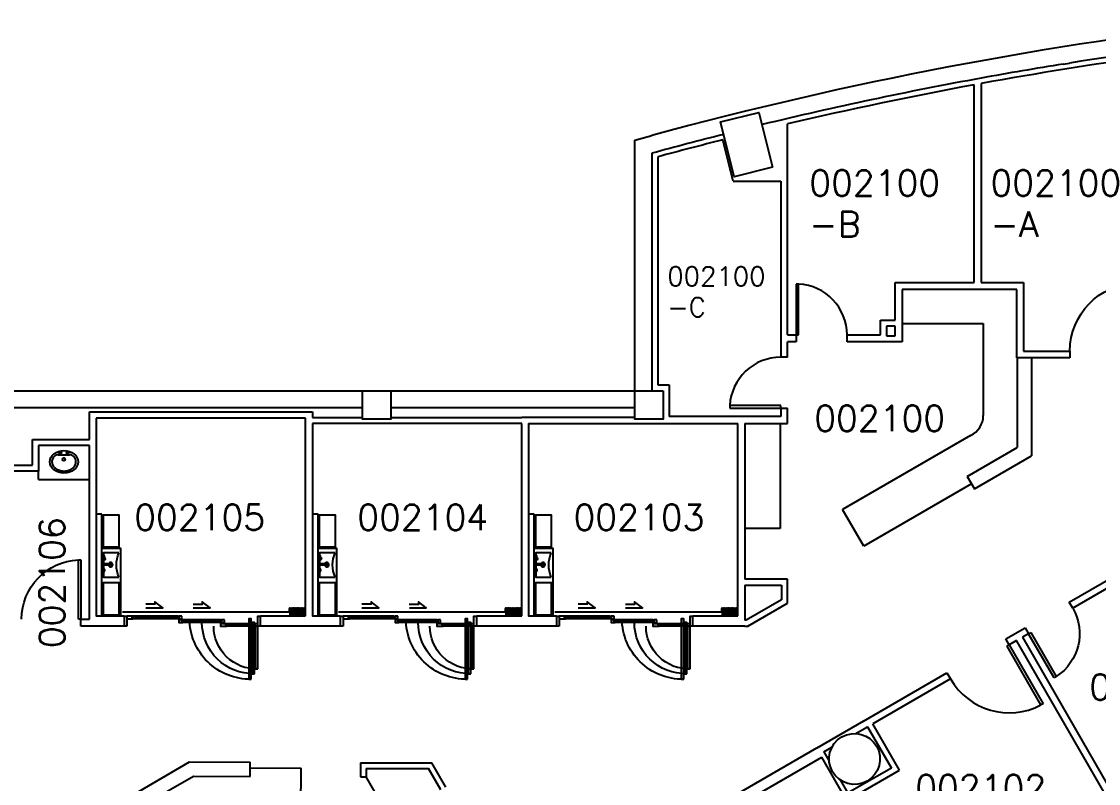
# Model space of a CAD drawing. Extents: x -1957 to 1822, y 4767 to 7331.
# Drawn here: x -442 to 319, y 6773 to 7312 of the extents above; entities that cross this region are included whole.
import ezdxf

# ---------------------------------------------------------------- set-up
doc = ezdxf.new("R2010")
doc.units = 0
doc.header["$LTSCALE"] = 48
doc.header["$MEASUREMENT"] = 0
doc.layers.get('0').update_dxf_attribs({"linetype": 'CONTINUOUS'})
for name, color, linetype in [('ARDOOR', 7, 'CONTINUOUS'), ('ARROOMNO', 4, 'CONTINUOUS'), ('ARWALL', 7, 'CONTINUOUS'), ('COL', 14, 'CONTINUOUS'), ('EXWALL', 8, 'CONTINUOUS'), ('MILL', 1, 'CONTINUOUS'), ('MILL-NRST', 1, 'CONTINUOUS'), ('MPFIXTURE', 3, 'CONTINUOUS')]:
    doc.layers.add(name, color=color, linetype=linetype)
doc.styles.add('ROMANS', font='romans.shx', dxfattribs={"height": 18})

# ---------------------------------------------------------------- blocks, each defined once
blk = doc.blocks.new('SNK-OVL')
blk.add_line((-4.02, 3.25), (4.02, 3.25))
for centre, radius in [((-2.5, 4.5), 0.75), ((0, 0), 1), ((2.5, 4.5), 0.75)]:
    blk.add_circle(centre, radius)
for centre, start, end in [((-4.02, -0.75), 90, 137.92062), ((4.02, -0.75), 42.10121, 90)]:
    blk.add_arc(centre, 4, start, end)
blk.add_ellipse((0, -1.75), major_axis=(10, 0), ratio=0.8)
blk.add_open_spline([(-6.99, 1.93), (-7.38, 1.5), (-7.69, 1.05), (-8.28, -0.11), (-8.47, -0.82), (-8.53, -2.26), (-8.4, -2.98), (-7.83, -4.37), (-7.38, -5.05), (-6.18, -6.26), (-5.43, -6.8), (-3.72, -7.64), (-2.75, -7.95), (-0.74, -8.27), (0.31, -8.29), (2.35, -8.04), (3.33, -7.78), (5.1, -7), (5.89, -6.49), (7.17, -5.31), (7.66, -4.65), (8.32, -3.27), (8.49, -2.55), (8.5, -1.81), (8.5, -1.78), (8.5, -1.75), (8.5, -1.14), (8.39, -0.54), (7.91, 0.71), (7.52, 1.35), (6.99, 1.93)], degree=3, knots=[2.515773, 2.515773, 2.515773, 2.515773, 2.756182, 2.756182, 3.107509, 3.107509, 3.458835, 3.458835, 3.810162, 3.810162, 4.161488, 4.161488, 4.512815, 4.512815, 4.864141, 4.864141, 5.215468, 5.215468, 5.566794, 5.566794, 5.918121, 5.918121, 6.269447, 6.269447, 6.283185, 6.283185, 6.283185, 6.580082, 6.580082, 6.909232, 6.909232, 6.909232, 6.909232])
blk = doc.blocks.new('3-06-DR')
at = {"color": 0}
for p, q in [((0, 42), (0, 0)), ((1.75, 42), (0, 42)), ((1.75, 0), (1.75, 42)), ((0, 0), (1.75, 0))]:
    blk.add_line(p, q, dxfattribs=at)
blk.add_arc((-0.07, -0.03), 42.07, 0.03589, 87.52636, dxfattribs=at)
blk = doc.blocks.new('3-00-DR')
at = {"color": 0}
for p, q in [((0, 36), (0, 0)), ((1.75, 36), (0, 36)), ((1.75, 0), (1.75, 36)), ((0, 0), (1.75, 0))]:
    blk.add_line(p, q, dxfattribs=at)
blk.add_arc((-0.08, -0.03), 36.08, 0.04901, 87.09698, dxfattribs=at)
blk = doc.blocks.new('4-00-DR')
at = {"color": 0}
blk.add_lwpolyline([(0, 48), (1.75, 48), (1.75, 0), (0, 0)], close=True, dxfattribs=at)
blk.add_arc((-0.06, -0.02), 48.06, 0.02741, 87.84514, dxfattribs=at)

msp = doc.modelspace()

# ---------------------------------------------------------------- linework, layer by layer
at = {"layer": 'ARDOOR'}
for p, q in [((-370.83, 6894.35), (-241.33, 6894.35)), ((-252.8, 6894.38), (-252.8, 6896.68)), ((-252.8, 6893.99), (-252.8, 6894.38)), ((-252.34, 6892.09), (-252.34, 6896.68)), ((-252.34, 6892.08), (-252.34, 6892.09)), ((-251.88, 6892.09), (-251.88, 6896.68)), ((-251.88, 6892.08), (-251.88, 6892.09)), ((-251.43, 6892.09), (-251.43, 6896.68)), ((-251.43, 6892.08), (-251.43, 6892.09)), ((-250.97, 6892.09), (-250.97, 6896.68)), ((-250.97, 6892.08), (-250.97, 6892.09)), ((-250.51, 6892.09), (-250.51, 6896.68)), ((-250.51, 6892.08), (-250.51, 6892.09)), ((-250.05, 6892.09), (-250.05, 6896.68)), ((-250.05, 6892.08), (-250.05, 6892.09)), ((-249.59, 6892.09), (-249.59, 6896.68)), ((-249.59, 6892.08), (-249.59, 6892.09)), ((-249.13, 6892.09), (-249.13, 6896.68)), ((-249.13, 6892.08), (-249.13, 6892.09)), ((-248.67, 6892.09), (-248.67, 6896.68)), ((-248.67, 6892.08), (-248.67, 6892.09)), ((-248.22, 6892.09), (-248.22, 6896.68)), ((-248.22, 6892.08), (-248.22, 6892.09)), ((-247.76, 6892.09), (-247.76, 6896.68)), ((-247.76, 6892.08), (-247.76, 6892.09)), ((-247.3, 6892.09), (-247.3, 6896.68)), ((-247.3, 6892.08), (-247.3, 6892.09)), ((-246.84, 6892.09), (-246.84, 6896.68)), ((-246.84, 6892.08), (-246.84, 6892.09)), ((-246.38, 6892.09), (-246.38, 6896.68)), ((-246.38, 6892.08), (-246.38, 6892.09)), ((-245.92, 6892.09), (-245.92, 6896.68)), ((-245.92, 6892.08), (-245.92, 6892.09)), ((-245.46, 6892.09), (-245.46, 6896.68)), ((-245.46, 6892.08), (-245.46, 6892.09)), ((-245.01, 6892.09), (-245.01, 6896.68)), ((-245.01, 6892.08), (-245.01, 6892.09)), ((-244.55, 6892.09), (-244.55, 6896.68)), ((-244.55, 6892.08), (-244.55, 6892.09)), ((-244.09, 6892.09), (-244.09, 6896.68)), ((-244.09, 6892.08), (-244.09, 6892.09)), ((-243.63, 6892.09), (-243.63, 6896.68)), ((-243.63, 6892.08), (-243.63, 6892.09)), ((-243.17, 6892.09), (-243.17, 6896.68)), ((-243.17, 6892.08), (-243.17, 6892.09)), ((-242.71, 6892.09), (-242.71, 6896.68)), ((-242.71, 6892.08), (-242.71, 6892.09)), ((-242.25, 6892.09), (-242.25, 6896.68)), ((-242.25, 6892.08), (-242.25, 6892.09)), ((-241.8, 6892.09), (-241.8, 6894.38)), ((-241.8, 6892.08), (-241.8, 6892.09)), ((-217.96, 6894.35), (-88.46, 6894.35)), ((-99.93, 6894.38), (-99.93, 6896.68)), ((-99.93, 6893.99), (-99.93, 6894.38)), ((-99.47, 6892.09), (-99.47, 6896.68)), ((-99.47, 6892.08), (-99.47, 6892.09)), ((-99.01, 6892.09), (-99.01, 6896.68)), ((-99.01, 6892.08), (-99.01, 6892.09)), ((-98.55, 6892.09), (-98.55, 6896.68)), ((-98.55, 6892.08), (-98.55, 6892.09)), ((-98.09, 6892.09), (-98.09, 6896.68)), ((-98.09, 6892.08), (-98.09, 6892.09)), ((-97.63, 6892.09), (-97.63, 6896.68)), ((-97.63, 6892.08), (-97.63, 6892.09)), ((-97.18, 6892.09), (-97.18, 6896.68)), ((-97.18, 6892.08), (-97.18, 6892.09)), ((-96.72, 6892.09), (-96.72, 6896.68)), ((-96.72, 6892.08), (-96.72, 6892.09)), ((-96.26, 6892.09), (-96.26, 6896.68)), ((-96.26, 6892.08), (-96.26, 6892.09)), ((-95.8, 6892.09), (-95.8, 6896.68)), ((-95.8, 6892.08), (-95.8, 6892.09)), ((-95.34, 6892.09), (-95.34, 6896.68)), ((-95.34, 6892.08), (-95.34, 6892.09)), ((-94.88, 6892.09), (-94.88, 6896.68)), ((-94.88, 6892.08), (-94.88, 6892.09)), ((-94.42, 6892.09), (-94.42, 6896.68)), ((-94.42, 6892.08), (-94.42, 6892.09)), ((-93.97, 6892.09), (-93.97, 6896.68)), ((-93.97, 6892.08), (-93.97, 6892.09)), ((-93.51, 6892.09), (-93.51, 6896.68)), ((-93.51, 6892.08), (-93.51, 6892.09)), ((-93.05, 6892.09), (-93.05, 6896.68)), ((-93.05, 6892.08), (-93.05, 6892.09)), ((-92.59, 6892.09), (-92.59, 6896.68)), ((-92.59, 6892.08), (-92.59, 6892.09)), ((-92.13, 6892.09), (-92.13, 6896.68)), ((-92.13, 6892.08), (-92.13, 6892.09)), ((-91.67, 6892.09), (-91.67, 6896.68)), ((-91.67, 6892.08), (-91.67, 6892.09)), ((-91.21, 6892.09), (-91.21, 6896.68)), ((-91.21, 6892.08), (-91.21, 6892.09)), ((-90.76, 6892.09), (-90.76, 6896.68)), ((-90.76, 6892.08), (-90.76, 6892.09)), ((-90.3, 6892.09), (-90.3, 6896.68)), ((-90.3, 6892.08), (-90.3, 6892.09)), ((-89.84, 6892.09), (-89.84, 6896.68)), ((-89.84, 6892.08), (-89.84, 6892.09)), ((-89.38, 6892.09), (-89.38, 6896.68)), ((-89.38, 6892.08), (-89.38, 6892.09)), ((-88.92, 6892.09), (-88.92, 6894.38)), ((-88.92, 6892.08), (-88.92, 6892.09)), ((-65.08, 6894.35), (64.42, 6894.35)), ((52.95, 6894.38), (52.95, 6896.67)), ((52.95, 6893.99), (52.95, 6894.38)), ((53.41, 6892.09), (53.41, 6896.67)), ((53.41, 6892.08), (53.41, 6892.09)), ((53.87, 6892.09), (53.87, 6896.67)), ((53.87, 6892.08), (53.87, 6892.09)), ((54.32, 6892.09), (54.32, 6896.67)), ((54.32, 6892.08), (54.32, 6892.09)), ((54.78, 6892.09), (54.78, 6896.67)), ((54.78, 6892.08), (54.78, 6892.09)), ((55.24, 6892.09), (55.24, 6896.67)), ((55.24, 6892.08), (55.24, 6892.09)), ((55.7, 6892.09), (55.7, 6896.67)), ((55.7, 6892.08), (55.7, 6892.09)), ((56.16, 6892.09), (56.16, 6896.67)), ((56.16, 6892.08), (56.16, 6892.09)), ((56.62, 6892.09), (56.62, 6896.67)), ((56.62, 6892.08), (56.62, 6892.09)), ((57.08, 6892.09), (57.08, 6896.67)), ((57.08, 6892.08), (57.08, 6892.09)), ((57.53, 6892.09), (57.53, 6896.67)), ((57.53, 6892.08), (57.53, 6892.09)), ((57.99, 6892.09), (57.99, 6896.67)), ((57.99, 6892.08), (57.99, 6892.09)), ((58.45, 6892.09), (58.45, 6896.67)), ((58.45, 6892.08), (58.45, 6892.09)), ((58.91, 6892.09), (58.91, 6896.67)), ((58.91, 6892.08), (58.91, 6892.09)), ((59.37, 6892.09), (59.37, 6896.67)), ((59.37, 6892.08), (59.37, 6892.09)), ((59.83, 6892.09), (59.83, 6896.67)), ((59.83, 6892.08), (59.83, 6892.09)), ((60.29, 6892.09), (60.29, 6896.67)), ((60.29, 6892.08), (60.29, 6892.09)), ((60.74, 6892.09), (60.74, 6896.67)), ((60.74, 6892.08), (60.74, 6892.09)), ((61.2, 6892.09), (61.2, 6896.67)), ((61.2, 6892.08), (61.2, 6892.09)), ((61.66, 6892.09), (61.66, 6896.67)), ((61.66, 6892.08), (61.66, 6892.09)), ((62.12, 6892.09), (62.12, 6896.67)), ((62.12, 6892.08), (62.12, 6892.09)), ((62.58, 6892.09), (62.58, 6896.67)), ((62.58, 6892.08), (62.58, 6892.09)), ((63.04, 6892.09), (63.04, 6896.67)), ((63.04, 6892.08), (63.04, 6892.09)), ((63.5, 6892.09), (63.5, 6896.67)), ((63.5, 6892.08), (63.5, 6892.09)), ((63.95, 6892.09), (63.95, 6894.38)), ((63.95, 6892.08), (63.95, 6892.09)), ((-331.71, 6891.13), (-363.21, 6891.13)), ((-331.71, 6889.38), (-363.21, 6889.38)), ((-301.46, 6888.5), (-328.21, 6888.5)), ((-301.46, 6886.75), (-328.21, 6886.75)), ((-277.96, 6885.87), (-296.96, 6885.87)), ((-178.83, 6891.12), (-210.33, 6891.12)), ((-178.83, 6889.37), (-210.33, 6889.37)), ((-148.58, 6888.5), (-175.33, 6888.5)), ((-148.58, 6886.75), (-175.33, 6886.75)), ((-125.08, 6885.87), (-144.08, 6885.87)), ((-25.96, 6891.12), (-57.46, 6891.12)), ((-25.96, 6889.37), (-57.46, 6889.37)), ((4.29, 6888.49), (-22.46, 6888.49)), ((4.29, 6886.74), (-22.46, 6886.74)), ((27.79, 6885.87), (8.79, 6885.87)), ((-277.96, 6884.12), (-296.96, 6884.12)), ((-125.08, 6884.12), (-144.08, 6884.12)), ((27.79, 6884.12), (8.79, 6884.12))]:
    msp.add_line(p, q, dxfattribs=at)
at = {"layer": 'ARDOOR', "flags": 128}
for points in [[(-354.33, 6897.13), (-342.33, 6897.13), (-347.88, 6901.39), (-347.88, 6899.63), (-354.38, 6899.63)], [(-320.83, 6897), (-308.83, 6897), (-314.38, 6901.26), (-314.38, 6899.5), (-320.88, 6899.5)], [(-201.46, 6897.12), (-189.46, 6897.12), (-195.01, 6901.38), (-195.01, 6899.62), (-201.51, 6899.62)], [(-167.96, 6897), (-155.96, 6897), (-161.51, 6901.26), (-161.51, 6899.5), (-168.01, 6899.5)], [(-48.58, 6897.12), (-36.58, 6897.12), (-42.13, 6901.38), (-42.13, 6899.62), (-48.63, 6899.62)], [(-15.08, 6896.99), (-3.08, 6896.99), (-8.63, 6901.25), (-8.63, 6899.49), (-15.13, 6899.49)], [(-252.34, 6896.67), (-252.39, 6896.8), (-252.5, 6896.88), (-252.64, 6896.88), (-252.76, 6896.8), (-252.8, 6896.67)], [(-252.34, 6892.08), (-252.3, 6891.95), (-252.18, 6891.86), (-252.04, 6891.86), (-251.93, 6891.95), (-251.88, 6892.08)], [(-251.43, 6896.67), (-251.47, 6896.8), (-251.58, 6896.88), (-251.73, 6896.88), (-251.84, 6896.8), (-251.88, 6896.67)], [(-251.43, 6892.08), (-251.38, 6891.95), (-251.27, 6891.86), (-251.13, 6891.86), (-251.01, 6891.95), (-250.97, 6892.08)], [(-250.51, 6896.67), (-250.55, 6896.8), (-250.67, 6896.88), (-250.81, 6896.88), (-250.92, 6896.8), (-250.97, 6896.67)], [(-250.51, 6892.08), (-250.47, 6891.95), (-250.35, 6891.86), (-250.21, 6891.86), (-250.09, 6891.95), (-250.05, 6892.08)], [(-249.59, 6896.67), (-249.64, 6896.8), (-249.75, 6896.88), (-249.89, 6896.88), (-250.01, 6896.8), (-250.05, 6896.67)], [(-249.59, 6892.08), (-249.55, 6891.95), (-249.43, 6891.86), (-249.29, 6891.86), (-249.18, 6891.95), (-249.13, 6892.08)], [(-248.67, 6896.67), (-248.72, 6896.8), (-248.83, 6896.88), (-248.97, 6896.88), (-249.09, 6896.8), (-249.13, 6896.67)], [(-248.67, 6892.08), (-248.63, 6891.95), (-248.52, 6891.86), (-248.37, 6891.86), (-248.26, 6891.95), (-248.22, 6892.08)], [(-247.76, 6896.67), (-247.8, 6896.8), (-247.92, 6896.88), (-248.06, 6896.88), (-248.17, 6896.8), (-248.22, 6896.67)], [(-247.76, 6892.08), (-247.71, 6891.95), (-247.6, 6891.86), (-247.46, 6891.86), (-247.34, 6891.95), (-247.3, 6892.08)], [(-246.84, 6896.67), (-246.88, 6896.8), (-247, 6896.88), (-247.14, 6896.88), (-247.26, 6896.8), (-247.3, 6896.67)], [(-246.84, 6892.08), (-246.8, 6891.95), (-246.68, 6891.86), (-246.54, 6891.86), (-246.43, 6891.95), (-246.38, 6892.08)], [(-245.92, 6896.67), (-245.97, 6896.8), (-246.08, 6896.88), (-246.22, 6896.88), (-246.34, 6896.8), (-246.38, 6896.67)], [(-245.92, 6892.08), (-245.88, 6891.95), (-245.76, 6891.86), (-245.62, 6891.86), (-245.51, 6891.95), (-245.46, 6892.08)], [(-245.01, 6896.67), (-245.05, 6896.8), (-245.16, 6896.88), (-245.31, 6896.88), (-245.42, 6896.8), (-245.46, 6896.67)], [(-245.01, 6892.08), (-244.96, 6891.95), (-244.85, 6891.86), (-244.71, 6891.86), (-244.59, 6891.95), (-244.55, 6892.08)], [(-244.09, 6896.67), (-244.13, 6896.8), (-244.25, 6896.88), (-244.39, 6896.88), (-244.5, 6896.8), (-244.55, 6896.67)], [(-244.09, 6892.08), (-244.05, 6891.95), (-243.93, 6891.86), (-243.79, 6891.86), (-243.67, 6891.95), (-243.63, 6892.08)], [(-243.17, 6896.67), (-243.22, 6896.8), (-243.33, 6896.88), (-243.47, 6896.88), (-243.59, 6896.8), (-243.63, 6896.67)], [(-243.17, 6892.08), (-243.13, 6891.95), (-243.01, 6891.86), (-242.87, 6891.86), (-242.76, 6891.95), (-242.71, 6892.08)], [(-242.25, 6896.67), (-242.3, 6896.8), (-242.41, 6896.88), (-242.55, 6896.88), (-242.67, 6896.8), (-242.71, 6896.67)], [(-242.25, 6892.08), (-242.21, 6891.95), (-242.1, 6891.86), (-241.95, 6891.86), (-241.84, 6891.95), (-241.8, 6892.08)], [(-99.47, 6896.67), (-99.51, 6896.8), (-99.63, 6896.88), (-99.77, 6896.88), (-99.88, 6896.8), (-99.93, 6896.67)], [(-99.47, 6892.08), (-99.42, 6891.95), (-99.31, 6891.86), (-99.17, 6891.86), (-99.05, 6891.95), (-99.01, 6892.08)], [(-98.55, 6896.67), (-98.59, 6896.8), (-98.71, 6896.88), (-98.85, 6896.88), (-98.97, 6896.8), (-99.01, 6896.67)], [(-98.55, 6892.08), (-98.51, 6891.95), (-98.39, 6891.86), (-98.25, 6891.86), (-98.14, 6891.95), (-98.09, 6892.08)], [(-97.63, 6896.67), (-97.68, 6896.8), (-97.79, 6896.88), (-97.93, 6896.88), (-98.05, 6896.8), (-98.09, 6896.67)], [(-97.63, 6892.08), (-97.59, 6891.95), (-97.48, 6891.86), (-97.33, 6891.86), (-97.22, 6891.95), (-97.18, 6892.08)], [(-96.72, 6896.67), (-96.76, 6896.8), (-96.88, 6896.88), (-97.02, 6896.88), (-97.13, 6896.8), (-97.18, 6896.67)], [(-96.72, 6892.08), (-96.67, 6891.95), (-96.56, 6891.86), (-96.42, 6891.86), (-96.3, 6891.95), (-96.26, 6892.08)], [(-95.8, 6896.67), (-95.84, 6896.8), (-95.96, 6896.88), (-96.1, 6896.88), (-96.21, 6896.8), (-96.26, 6896.67)], [(-95.8, 6892.08), (-95.76, 6891.95), (-95.64, 6891.86), (-95.5, 6891.86), (-95.38, 6891.95), (-95.34, 6892.08)], [(-94.88, 6896.67), (-94.93, 6896.8), (-95.04, 6896.88), (-95.18, 6896.88), (-95.3, 6896.8), (-95.34, 6896.67)], [(-94.88, 6892.08), (-94.84, 6891.95), (-94.72, 6891.86), (-94.58, 6891.86), (-94.47, 6891.95), (-94.42, 6892.08)], [(-93.97, 6896.67), (-94.01, 6896.8), (-94.12, 6896.88), (-94.27, 6896.88), (-94.38, 6896.8), (-94.42, 6896.67)], [(-93.97, 6892.08), (-93.92, 6891.95), (-93.81, 6891.86), (-93.67, 6891.86), (-93.55, 6891.95), (-93.51, 6892.08)], [(-93.05, 6896.67), (-93.09, 6896.8), (-93.21, 6896.88), (-93.35, 6896.88), (-93.46, 6896.8), (-93.51, 6896.67)], [(-93.05, 6892.08), (-93, 6891.95), (-92.89, 6891.86), (-92.75, 6891.86), (-92.63, 6891.95), (-92.59, 6892.08)], [(-92.13, 6896.67), (-92.18, 6896.8), (-92.29, 6896.88), (-92.43, 6896.88), (-92.55, 6896.8), (-92.59, 6896.67)], [(-92.13, 6892.08), (-92.09, 6891.95), (-91.97, 6891.86), (-91.83, 6891.86), (-91.72, 6891.95), (-91.67, 6892.08)], [(-91.21, 6896.67), (-91.26, 6896.8), (-91.37, 6896.88), (-91.51, 6896.88), (-91.63, 6896.8), (-91.67, 6896.67)], [(-91.21, 6892.08), (-91.17, 6891.95), (-91.06, 6891.86), (-90.91, 6891.86), (-90.8, 6891.95), (-90.76, 6892.08)], [(-90.3, 6896.67), (-90.34, 6896.8), (-90.46, 6896.88), (-90.6, 6896.88), (-90.71, 6896.8), (-90.76, 6896.67)], [(-90.3, 6892.08), (-90.25, 6891.95), (-90.14, 6891.86), (-90, 6891.86), (-89.88, 6891.95), (-89.84, 6892.08)], [(-89.38, 6896.67), (-89.42, 6896.8), (-89.54, 6896.88), (-89.68, 6896.88), (-89.79, 6896.8), (-89.84, 6896.67)], [(-89.38, 6892.08), (-89.34, 6891.95), (-89.22, 6891.86), (-89.08, 6891.86), (-88.97, 6891.95), (-88.92, 6892.08)], [(53.41, 6896.66), (53.36, 6896.8), (53.25, 6896.88), (53.11, 6896.88), (52.99, 6896.8), (52.95, 6896.66)], [(53.41, 6892.08), (53.45, 6891.94), (53.57, 6891.86), (53.71, 6891.86), (53.82, 6891.94), (53.87, 6892.08)], [(54.32, 6896.66), (54.28, 6896.8), (54.17, 6896.88), (54.02, 6896.88), (53.91, 6896.8), (53.87, 6896.66)], [(54.32, 6892.08), (54.37, 6891.94), (54.48, 6891.86), (54.62, 6891.86), (54.74, 6891.94), (54.78, 6892.08)], [(55.24, 6896.66), (55.2, 6896.8), (55.08, 6896.88), (54.94, 6896.88), (54.83, 6896.8), (54.78, 6896.66)], [(55.24, 6892.08), (55.28, 6891.94), (55.4, 6891.86), (55.54, 6891.86), (55.66, 6891.94), (55.7, 6892.08)], [(56.16, 6896.66), (56.11, 6896.8), (56, 6896.88), (55.86, 6896.88), (55.74, 6896.8), (55.7, 6896.66)], [(56.16, 6892.08), (56.2, 6891.94), (56.32, 6891.86), (56.46, 6891.86), (56.57, 6891.94), (56.62, 6892.08)], [(57.08, 6896.66), (57.03, 6896.8), (56.92, 6896.88), (56.78, 6896.88), (56.66, 6896.8), (56.62, 6896.66)], [(57.08, 6892.08), (57.12, 6891.94), (57.23, 6891.86), (57.38, 6891.86), (57.49, 6891.94), (57.53, 6892.08)], [(57.99, 6896.66), (57.95, 6896.8), (57.83, 6896.88), (57.69, 6896.88), (57.58, 6896.8), (57.53, 6896.66)], [(57.99, 6892.08), (58.04, 6891.94), (58.15, 6891.86), (58.29, 6891.86), (58.41, 6891.94), (58.45, 6892.08)], [(58.91, 6896.66), (58.87, 6896.8), (58.75, 6896.88), (58.61, 6896.88), (58.49, 6896.8), (58.45, 6896.66)], [(58.91, 6892.08), (58.95, 6891.94), (59.07, 6891.86), (59.21, 6891.86), (59.32, 6891.94), (59.37, 6892.08)], [(59.83, 6896.66), (59.78, 6896.8), (59.67, 6896.88), (59.53, 6896.88), (59.41, 6896.8), (59.37, 6896.66)], [(59.83, 6892.08), (59.87, 6891.94), (59.99, 6891.86), (60.13, 6891.86), (60.24, 6891.94), (60.29, 6892.08)], [(60.74, 6896.66), (60.7, 6896.8), (60.59, 6896.88), (60.44, 6896.88), (60.33, 6896.8), (60.29, 6896.66)], [(60.74, 6892.08), (60.79, 6891.94), (60.9, 6891.86), (61.04, 6891.86), (61.16, 6891.94), (61.2, 6892.08)], [(61.66, 6896.66), (61.62, 6896.8), (61.5, 6896.88), (61.36, 6896.88), (61.25, 6896.8), (61.2, 6896.66)], [(61.66, 6892.08), (61.7, 6891.94), (61.82, 6891.86), (61.96, 6891.86), (62.08, 6891.94), (62.12, 6892.08)], [(62.58, 6896.66), (62.53, 6896.8), (62.42, 6896.88), (62.28, 6896.88), (62.16, 6896.8), (62.12, 6896.66)], [(62.58, 6892.08), (62.62, 6891.94), (62.74, 6891.86), (62.88, 6891.86), (62.99, 6891.94), (63.04, 6892.08)], [(63.5, 6896.66), (63.45, 6896.8), (63.34, 6896.88), (63.2, 6896.88), (63.08, 6896.8), (63.04, 6896.66)], [(63.5, 6892.08), (63.54, 6891.94), (63.65, 6891.86), (63.8, 6891.86), (63.91, 6891.94), (63.95, 6892.08)], [(-367.71, 6884.13), (-369.46, 6884.13), (-369.46, 6891.13), (-367.71, 6891.13), (-367.71, 6884.13)], [(-363.96, 6891.13), (-367.71, 6891.13), (-367.71, 6889.38), (-363.96, 6889.38), (-363.96, 6891.13)], [(-363.21, 6890.63), (-363.21, 6891.13), (-363.96, 6891.13), (-363.96, 6890.63), (-363.21, 6890.63)], [(-330.96, 6890.63), (-363.96, 6890.63), (-363.96, 6889.88), (-330.96, 6889.88), (-330.96, 6890.63)], [(-363.21, 6889.38), (-363.21, 6889.88), (-363.96, 6889.88), (-363.96, 6889.38), (-363.21, 6889.38)], [(-331.71, 6890.63), (-331.71, 6891.13), (-330.96, 6891.13), (-330.96, 6890.63), (-331.71, 6890.63)], [(-331.71, 6889.38), (-331.71, 6889.88), (-330.96, 6889.88), (-330.96, 6889.38), (-331.71, 6889.38)], [(-328.96, 6891.13), (-330.96, 6891.13), (-330.96, 6889.38), (-328.96, 6889.38), (-328.96, 6891.13)], [(-328.96, 6888.5), (-330.96, 6888.5), (-330.96, 6886.75), (-328.96, 6886.75), (-328.96, 6888.5)], [(-328.21, 6888), (-328.21, 6888.5), (-328.96, 6888.5), (-328.96, 6888), (-328.21, 6888)], [(-300.71, 6888), (-328.96, 6888), (-328.96, 6887.25), (-300.71, 6887.25), (-300.71, 6888)], [(-328.21, 6886.75), (-328.21, 6887.25), (-328.96, 6887.25), (-328.96, 6886.75), (-328.21, 6886.75)], [(-301.46, 6888), (-301.46, 6888.5), (-300.71, 6888.5), (-300.71, 6888), (-301.46, 6888)], [(-301.46, 6886.75), (-301.46, 6887.25), (-300.71, 6887.25), (-300.71, 6886.75), (-301.46, 6886.75)], [(-297.71, 6885.87), (-301.46, 6885.87), (-301.46, 6884.12), (-297.71, 6884.12), (-297.71, 6885.87)], [(-298.71, 6888.5), (-300.71, 6888.5), (-300.71, 6886.75), (-298.71, 6886.75), (-298.71, 6888.5)], [(-296.96, 6885.37), (-296.96, 6885.87), (-297.71, 6885.87), (-297.71, 6885.37), (-296.96, 6885.37)], [(-277.21, 6885.37), (-297.71, 6885.37), (-297.71, 6884.62), (-277.21, 6884.62), (-277.21, 6885.37)], [(-296.96, 6884.12), (-296.96, 6884.62), (-297.71, 6884.62), (-297.71, 6884.12), (-296.96, 6884.12)], [(-279.71, 6846.62), (-279.71, 6889.37), (-281.46, 6889.37), (-281.46, 6846.62), (-279.71, 6846.62)], [(-277.46, 6850.5), (-277.46, 6886.75), (-279.21, 6886.75), (-279.21, 6850.5), (-277.46, 6850.5)], [(-277.96, 6885.37), (-277.96, 6885.87), (-277.21, 6885.87), (-277.21, 6885.37), (-277.96, 6885.37)], [(-277.96, 6884.12), (-277.96, 6884.62), (-277.21, 6884.62), (-277.21, 6884.12), (-277.96, 6884.12)], [(-275.21, 6885.87), (-277.21, 6885.87), (-277.21, 6884.12), (-275.21, 6884.12), (-275.21, 6885.87)], [(-273.46, 6884.12), (-275.21, 6884.12), (-275.21, 6891.12), (-273.46, 6891.12), (-273.46, 6884.12)], [(-214.83, 6884.12), (-216.58, 6884.12), (-216.58, 6891.12), (-214.83, 6891.12), (-214.83, 6884.12)], [(-211.08, 6891.12), (-214.83, 6891.12), (-214.83, 6889.37), (-211.08, 6889.37), (-211.08, 6891.12)], [(-210.33, 6890.62), (-210.33, 6891.12), (-211.08, 6891.12), (-211.08, 6890.62), (-210.33, 6890.62)], [(-178.08, 6890.62), (-211.08, 6890.62), (-211.08, 6889.87), (-178.08, 6889.87), (-178.08, 6890.62)], [(-210.33, 6889.37), (-210.33, 6889.87), (-211.08, 6889.87), (-211.08, 6889.37), (-210.33, 6889.37)], [(-178.83, 6890.62), (-178.83, 6891.12), (-178.08, 6891.12), (-178.08, 6890.62), (-178.83, 6890.62)], [(-178.83, 6889.37), (-178.83, 6889.87), (-178.08, 6889.87), (-178.08, 6889.37), (-178.83, 6889.37)], [(-176.08, 6891.12), (-178.08, 6891.12), (-178.08, 6889.37), (-176.08, 6889.37), (-176.08, 6891.12)], [(-176.08, 6888.5), (-178.08, 6888.5), (-178.08, 6886.75), (-176.08, 6886.75), (-176.08, 6888.5)], [(-175.33, 6888), (-175.33, 6888.5), (-176.08, 6888.5), (-176.08, 6888), (-175.33, 6888)], [(-147.83, 6888), (-176.08, 6888), (-176.08, 6887.25), (-147.83, 6887.25), (-147.83, 6888)], [(-175.33, 6886.75), (-175.33, 6887.25), (-176.08, 6887.25), (-176.08, 6886.75), (-175.33, 6886.75)], [(-148.58, 6888), (-148.58, 6888.5), (-147.83, 6888.5), (-147.83, 6888), (-148.58, 6888)], [(-148.58, 6886.75), (-148.58, 6887.25), (-147.83, 6887.25), (-147.83, 6886.75), (-148.58, 6886.75)], [(-144.83, 6885.87), (-148.58, 6885.87), (-148.58, 6884.12), (-144.83, 6884.12), (-144.83, 6885.87)], [(-145.83, 6888.5), (-147.83, 6888.5), (-147.83, 6886.75), (-145.83, 6886.75), (-145.83, 6888.5)], [(-144.08, 6885.37), (-144.08, 6885.87), (-144.83, 6885.87), (-144.83, 6885.37), (-144.08, 6885.37)], [(-124.33, 6885.37), (-144.83, 6885.37), (-144.83, 6884.62), (-124.33, 6884.62), (-124.33, 6885.37)], [(-144.08, 6884.12), (-144.08, 6884.62), (-144.83, 6884.62), (-144.83, 6884.12), (-144.08, 6884.12)], [(-126.83, 6846.62), (-126.83, 6889.37), (-128.58, 6889.37), (-128.58, 6846.62), (-126.83, 6846.62)], [(-124.58, 6850.5), (-124.58, 6886.75), (-126.33, 6886.75), (-126.33, 6850.5), (-124.58, 6850.5)], [(-125.08, 6885.37), (-125.08, 6885.87), (-124.33, 6885.87), (-124.33, 6885.37), (-125.08, 6885.37)], [(-125.08, 6884.12), (-125.08, 6884.62), (-124.33, 6884.62), (-124.33, 6884.12), (-125.08, 6884.12)], [(-122.33, 6885.87), (-124.33, 6885.87), (-124.33, 6884.12), (-122.33, 6884.12), (-122.33, 6885.87)], [(-120.58, 6884.12), (-122.33, 6884.12), (-122.33, 6891.12), (-120.58, 6891.12), (-120.58, 6884.12)], [(-61.96, 6884.12), (-63.71, 6884.12), (-63.71, 6891.12), (-61.96, 6891.12), (-61.96, 6884.12)], [(-58.21, 6891.12), (-61.96, 6891.12), (-61.96, 6889.37), (-58.21, 6889.37), (-58.21, 6891.12)], [(-57.46, 6890.62), (-57.46, 6891.12), (-58.21, 6891.12), (-58.21, 6890.62), (-57.46, 6890.62)], [(-25.21, 6890.62), (-58.21, 6890.62), (-58.21, 6889.87), (-25.21, 6889.87), (-25.21, 6890.62)], [(-57.46, 6889.37), (-57.46, 6889.87), (-58.21, 6889.87), (-58.21, 6889.37), (-57.46, 6889.37)], [(-25.96, 6890.62), (-25.96, 6891.12), (-25.21, 6891.12), (-25.21, 6890.62), (-25.96, 6890.62)], [(-25.96, 6889.37), (-25.96, 6889.87), (-25.21, 6889.87), (-25.21, 6889.37), (-25.96, 6889.37)], [(-23.21, 6891.12), (-25.21, 6891.12), (-25.21, 6889.37), (-23.21, 6889.37), (-23.21, 6891.12)], [(-23.21, 6888.49), (-25.21, 6888.49), (-25.21, 6886.74), (-23.21, 6886.74), (-23.21, 6888.49)], [(-22.46, 6887.99), (-22.46, 6888.49), (-23.21, 6888.49), (-23.21, 6887.99), (-22.46, 6887.99)], [(5.04, 6887.99), (-23.21, 6887.99), (-23.21, 6887.24), (5.04, 6887.24), (5.04, 6887.99)], [(-22.46, 6886.74), (-22.46, 6887.24), (-23.21, 6887.24), (-23.21, 6886.74), (-22.46, 6886.74)], [(4.29, 6887.99), (4.29, 6888.49), (5.04, 6888.49), (5.04, 6887.99), (4.29, 6887.99)], [(4.29, 6886.74), (4.29, 6887.24), (5.04, 6887.24), (5.04, 6886.74), (4.29, 6886.74)], [(8.04, 6885.87), (4.29, 6885.87), (4.29, 6884.12), (8.04, 6884.12), (8.04, 6885.87)], [(7.04, 6888.49), (5.04, 6888.49), (5.04, 6886.74), (7.04, 6886.74), (7.04, 6888.49)], [(8.79, 6885.37), (8.79, 6885.87), (8.04, 6885.87), (8.04, 6885.37), (8.79, 6885.37)], [(28.54, 6885.37), (8.04, 6885.37), (8.04, 6884.62), (28.54, 6884.62), (28.54, 6885.37)], [(8.79, 6884.12), (8.79, 6884.62), (8.04, 6884.62), (8.04, 6884.12), (8.79, 6884.12)], [(26.04, 6846.62), (26.04, 6889.37), (24.29, 6889.37), (24.29, 6846.62), (26.04, 6846.62)], [(28.29, 6850.5), (28.29, 6886.75), (26.54, 6886.75), (26.54, 6850.5), (28.29, 6850.5)], [(27.79, 6885.37), (27.79, 6885.87), (28.54, 6885.87), (28.54, 6885.37), (27.79, 6885.37)], [(27.79, 6884.12), (27.79, 6884.62), (28.54, 6884.62), (28.54, 6884.12), (27.79, 6884.12)], [(30.54, 6885.87), (28.54, 6885.87), (28.54, 6884.12), (30.54, 6884.12), (30.54, 6885.87)], [(32.29, 6884.12), (30.54, 6884.12), (30.54, 6891.12), (32.29, 6891.12), (32.29, 6884.12)], [(-275.21, 6853.87), (-275.21, 6884.12), (-276.96, 6884.12), (-276.96, 6853.87), (-275.21, 6853.87)], [(-122.33, 6853.87), (-122.33, 6884.12), (-124.08, 6884.12), (-124.08, 6853.87), (-122.33, 6853.87)], [(30.54, 6853.87), (30.54, 6884.12), (28.79, 6884.12), (28.79, 6853.87), (30.54, 6853.87)]]:
    msp.add_lwpolyline(points, dxfattribs=at)
at = {"layer": 'ARDOOR'}
for centre, start, end in [((-252.57, 6896.68), 359.99932, 179.99932), ((-252.11, 6892.09), 179.99932, 359.99932), ((-251.66, 6896.68), 359.99932, 179.99932), ((-251.2, 6892.09), 179.99932, 359.99932), ((-250.74, 6896.68), 359.99932, 179.99932), ((-250.28, 6892.09), 179.99932, 359.99932), ((-249.82, 6896.68), 359.99932, 179.99932), ((-249.36, 6892.09), 179.99932, 359.99932), ((-248.9, 6896.68), 359.99932, 179.99932), ((-248.45, 6892.09), 179.99932, 359.99932), ((-247.99, 6896.68), 359.99932, 179.99932), ((-247.53, 6892.09), 179.99932, 359.99932), ((-247.07, 6896.68), 359.99932, 179.99932), ((-246.61, 6892.09), 179.99932, 359.99932), ((-246.15, 6896.68), 359.99932, 179.99932), ((-245.69, 6892.09), 179.99932, 359.99932), ((-245.24, 6896.68), 359.99932, 179.99932), ((-244.78, 6892.09), 179.99932, 359.99932), ((-244.32, 6896.68), 359.99932, 179.99932), ((-243.86, 6892.09), 179.99932, 359.99932), ((-243.4, 6896.68), 359.99932, 179.99932), ((-242.94, 6892.09), 179.99932, 359.99932), ((-242.48, 6896.68), 359.99932, 179.99932), ((-242.03, 6892.09), 179.99932, 359.99932), ((-99.7, 6896.68), 359.99932, 179.99932), ((-99.24, 6892.09), 179.99932, 359.99932), ((-98.78, 6896.68), 359.99932, 179.99932), ((-98.32, 6892.09), 179.99932, 359.99932), ((-97.86, 6896.68), 359.99932, 179.99932), ((-97.4, 6892.09), 179.99932, 359.99932), ((-96.95, 6896.68), 359.99932, 179.99932), ((-96.49, 6892.09), 179.99932, 359.99932), ((-96.03, 6896.68), 359.99932, 179.99932), ((-95.57, 6892.09), 179.99932, 359.99932), ((-95.11, 6896.68), 359.99932, 179.99932), ((-94.65, 6892.09), 179.99932, 359.99932), ((-94.19, 6896.68), 359.99932, 179.99932), ((-93.74, 6892.09), 179.99932, 359.99932), ((-93.28, 6896.68), 359.99932, 179.99932), ((-92.82, 6892.09), 179.99932, 359.99932), ((-92.36, 6896.68), 359.99932, 179.99932), ((-91.9, 6892.09), 179.99932, 359.99932), ((-91.44, 6896.68), 359.99932, 179.99932), ((-90.98, 6892.09), 179.99932, 359.99932), ((-90.53, 6896.68), 359.99932, 179.99932), ((-90.07, 6892.09), 179.99932, 359.99932), ((-89.61, 6896.68), 359.99932, 179.99932), ((-89.15, 6892.09), 179.99932, 359.99932), ((53.18, 6896.67), 359.99932, 179.99932), ((53.64, 6892.09), 179.99932, 359.99932), ((54.09, 6896.67), 359.99932, 179.99932), ((54.55, 6892.09), 179.99932, 359.99932), ((55.01, 6896.67), 359.99932, 179.99932), ((55.47, 6892.09), 179.99932, 359.99932), ((55.93, 6896.67), 359.99932, 179.99932), ((56.39, 6892.09), 179.99932, 359.99932), ((56.85, 6896.67), 359.99932, 179.99932), ((57.3, 6892.09), 179.99932, 359.99932), ((57.76, 6896.67), 359.99932, 179.99932), ((58.22, 6892.09), 179.99932, 359.99932), ((58.68, 6896.67), 359.99932, 179.99932), ((59.14, 6892.09), 179.99932, 359.99932), ((59.6, 6896.67), 359.99932, 179.99932), ((60.06, 6892.09), 179.99932, 359.99932), ((60.51, 6896.67), 359.99932, 179.99932), ((60.97, 6892.09), 179.99932, 359.99932), ((61.43, 6896.67), 359.99932, 179.99932), ((61.89, 6892.09), 179.99932, 359.99932), ((62.35, 6896.67), 359.99932, 179.99932), ((62.81, 6892.09), 179.99932, 359.99932), ((63.27, 6896.67), 359.99932, 179.99932), ((63.72, 6892.09), 179.99932, 359.99932)]:
    msp.add_arc(centre, 0.229, start, end, dxfattribs=at)
at = {"layer": 'ARDOOR', "extrusion": (0, 0, -1)}
for centre, radius, start in [((280.58, 6889.37), 42.75, 268.82783), ((278.33, 6886.75), 36.26, 268.6179), ((127.71, 6889.37), 42.75, 268.82783), ((125.46, 6886.75), 36.26, 268.6179), ((-25.17, 6889.37), 42.75, 268.82783), ((-27.42, 6886.75), 36.26, 268.6179), ((276.08, 6884.12), 30.25, 268.34308), ((123.21, 6884.12), 30.25, 268.34308), ((-29.67, 6884.12), 30.25, 268.34308)]:
    msp.add_arc(centre, radius, start, 0.00063, dxfattribs=at)
at = {"layer": 'ARWALL'}
for p, q in [((231.55, 7126.99), (231.55, 7266.84)), ((236.42, 7267.73), (236.42, 7126.99)), ((99.55, 7089.99), (99.55, 7239.15)), ((60.95, 7198.67), (53.7, 7227.95)), ((53.7, 7227.95), (53.7, 7227.95)), ((60.95, 7198.67), (94.67, 7198.67)), ((94.67, 7198.67), (94.67, 7074.27)), ((175.69, 7126.99), (231.55, 7126.99)), ((175.69, 7100.36), (175.69, 7126.99)), ((261.56, 7122.11), (180.56, 7122.11)), ((180.56, 7122.11), (180.56, 7085.11)), ((236.42, 7126.99), (266.44, 7126.99)), ((261.56, 7073.77), (261.56, 7122.11)), ((266.44, 7126.99), (266.44, 7078.64)), ((165.31, 7100.36), (175.69, 7100.36)), ((165.31, 7089.99), (165.31, 7100.36)), ((175.69, 7096.11), (169.56, 7096.11)), ((169.56, 7096.11), (169.56, 7089.36)), ((175.69, 7089.36), (175.69, 7096.11)), ((99.55, 7089.99), (105.55, 7089.99)), ((99.55, 7074.27), (99.55, 7085.11)), ((105.55, 7085.11), (99.55, 7085.11)), ((105.55, 7089.99), (105.55, 7085.11)), ((141.55, 7085.11), (141.55, 7089.99)), ((141.55, 7089.99), (165.31, 7089.99)), ((180.56, 7085.11), (141.55, 7085.11)), ((169.56, 7089.36), (175.69, 7089.36)), ((266.44, 7078.64), (299.2, 7078.64)), ((299.2, 7078.64), (299.21, 7073.77)), ((99.55, 7074.27), (94.67, 7074.27)), ((299.21, 7073.77), (261.56, 7073.77)), ((94.67, 7038.27), (99.55, 7038.27)), ((94.67, 7038.27), (94.67, 7032.27)), ((99.55, 7027.39), (99.55, 7038.27)), ((-394.21, 7035.52), (-236.46, 7035.52)), ((-394.21, 7016.03), (-394.21, 7035.52)), ((-241.33, 7031.27), (-389.33, 7031.27)), ((-389.33, 7031.27), (-389.33, 6891.37)), ((-241.33, 6891.37), (-241.33, 7031.27)), ((-236.46, 7035.52), (-236.46, 7031.64)), ((-236.46, 7031.64), (-201.14, 7031.64)), ((-181.14, 7031.64), (-88.46, 7031.64)), ((-8.46, 7031.64), (-88.46, 7031.64)), ((94.67, 7032.27), (15.8, 7032.27)), ((-88.46, 7027.39), (-236.46, 7027.39)), ((-236.46, 7027.39), (-236.46, 6891.37)), ((-88.46, 6891.37), (-88.46, 7027.39)), ((-83.58, 7027.39), (64.42, 7027.39)), ((-83.58, 7027.39), (-83.58, 6891.37)), ((64.42, 6891.37), (64.42, 7027.39)), ((69.29, 7027.39), (69.29, 6917.23)), ((69.29, 7027.39), (99.55, 7027.39)), ((-434.46, 6998.03), (-434.46, 7016.03)), ((-434.46, 7016.03), (-394.21, 7016.03)), ((-430.21, 7011.78), (-430.21, 6993.78)), ((-394.21, 7011.78), (-430.21, 7011.78)), ((-394.21, 6889.02), (-394.21, 7011.78)), ((-485.34, 6998.03), (-434.46, 6998.03)), ((-430.21, 6993.78), (-480.46, 6993.78)), ((99.55, 6917.23), (69.29, 6917.23)), ((99.55, 6900.36), (99.55, 6917.23)), ((298.71, 6901.03), (329.78, 6918.96)), ((69.29, 6912.98), (95.3, 6912.98)), ((69.29, 6912.98), (69.29, 6888.39)), ((95.3, 6912.98), (95.3, 6902.81)), ((327.99, 6912.3), (301.14, 6896.8)), ((95.3, 6902.81), (70.33, 6888.39)), ((71.46, 6884.14), (99.55, 6900.36)), ((301.14, 6896.8), (298.71, 6901.03)), ((-400.2, 6884.14), (-400.21, 6889.02)), ((-400.21, 6889.02), (-394.21, 6889.02)), ((-389.33, 6891.37), (-369.71, 6891.37)), ((-369.71, 6891.37), (-369.71, 6884.12)), ((-273.21, 6884.12), (-273.21, 6891.37)), ((-273.21, 6891.37), (-241.33, 6891.37)), ((-236.46, 6891.37), (-216.83, 6891.37)), ((-216.83, 6891.37), (-216.83, 6884.12)), ((-120.33, 6884.12), (-120.33, 6891.37)), ((-120.33, 6891.37), (-88.46, 6891.37)), ((-83.58, 6891.37), (-63.96, 6891.37)), ((-63.96, 6891.37), (-63.96, 6884.12)), ((32.54, 6884.12), (32.54, 6891.37)), ((32.54, 6891.37), (64.42, 6891.37)), ((70.33, 6888.39), (69.29, 6888.39)), ((-389.33, 6884.14), (-400.2, 6884.14)), ((-389.33, 6884.12), (-389.33, 6884.14)), ((-369.71, 6884.12), (-389.33, 6884.12)), ((-216.83, 6884.12), (-273.21, 6884.12)), ((-63.96, 6884.12), (-120.33, 6884.12)), ((64.42, 6884.12), (32.54, 6884.12)), ((69.29, 6884.14), (64.42, 6884.14)), ((69.29, 6884.14), (71.46, 6884.14)), ((253.78, 6875.09), (267.53, 6883.03)), ((269.97, 6878.8), (265.64, 6876.3)), ((267.53, 6883.03), (269.97, 6878.8)), ((256.22, 6870.87), (253.78, 6875.09)), ((261.42, 6873.87), (256.22, 6870.87)), ((334.88, 6746.62), (261.42, 6873.87)), ((265.64, 6876.3), (356.23, 6719.39)), ((153.1, 6816.96), (212.21, 6851.09)), ((214.65, 6846.87), (159.76, 6815.17)), ((212.21, 6851.09), (214.65, 6846.87)), ((153.1, 6816.96), (120.09, 6797.9)), ((147.7, 6808.21), (155.54, 6812.74)), ((156.08, 6813.05), (155.54, 6812.74)), ((156.08, 6813.05), (172.95, 6783.82)), ((178.76, 6782.26), (159.76, 6815.17)), ((120.06, 6797.89), (-4.6, 6725.91)), ((125.21, 6795.23), (130.9, 6798.51)), ((125.21, 6795.23), (128.94, 6788.76)), ((5.3, 6723.25), (123.69, 6791.61)), ((139.38, 6764.43), (123.69, 6791.61)), ((172.95, 6783.82), (143.6, 6766.87)), ((145.73, 6763.19), (178.76, 6782.26)), ((136.64, 6775.43), (142.08, 6766))]:
    msp.add_line(p, q, dxfattribs=at)
for points in [[(7.78, 7215.91), (7.78, 7054.77)], [(7.78, 7054.77), (15.8, 7054.77)], [(15.8, 7054.77), (15.8, 7032.27)]]:
    msp.add_lwpolyline(points, dxfattribs=at)
for start, end in [(97.87923, 100.35186), (100.45414, 103.23762), (104.21162, 105.19122)]:
    msp.add_arc((735.34, 4536.42), 2776.51, start, end, dxfattribs=at)
at = {"layer": 'COL', "flags": 128}
for points in [[(88.9, 7208.52), (61.72, 7201.79), (52.11, 7240.62), (79.29, 7247.35), (88.9, 7208.52)], [(88.9, 7208.52), (61.72, 7201.79), (52.11, 7240.62), (79.29, 7247.35), (88.9, 7208.52)], [(-181.14, 7050.52), (-181.14, 7030.52), (-201.14, 7030.52), (-201.14, 7050.52), (-181.14, 7050.52)], [(-181.14, 7050.52), (-181.14, 7030.52), (-201.14, 7030.52), (-201.14, 7050.52), (-181.14, 7050.52)], [(11.54, 7050.52), (11.54, 7030.52), (-8.46, 7030.52), (-8.46, 7050.52), (11.54, 7050.52)]]:
    msp.add_lwpolyline(points, dxfattribs=at)
at = {"layer": 'COL', "extrusion": (0, 0, -1)}
msp.add_arc((-146.88, 6790.23), 18, 330, 329.99999, dxfattribs=at)
at = {"layer": 'EXWALL'}
for p, q in [((294.49, 7281.5), (298.91, 7282.25)), ((-8.47, 7050.52), (-8.46, 7227.73)), ((-8.43, 7227.74), (-5.91, 7228.43)), ((-5.9, 7228.44), (3.59, 7231.03)), ((3.56, 7218.44), (3.53, 7203.85)), ((3.53, 7203.85), (3.55, 7203.85)), ((3.55, 7203.85), (3.54, 7050.53)), ((-727.21, 7050.52), (-201.14, 7050.52)), ((-181.14, 7050.52), (-8.47, 7050.52)), ((-201.14, 7038.52), (-474.88, 7038.52)), ((-8.46, 7038.52), (-181.14, 7038.52))]:
    msp.add_line(p, q, dxfattribs=at)
for centre, radius, start, end in [((736.84, 4532.83), 2796.06, 96.38225, 105.20331), ((743.84, 4507.19), 2810.5, 96.46765, 99.10888), ((735.34, 4536.42), 2780.26, 99.12361, 100.33852), ((735.34, 4536.42), 2780.26, 100.33852, 103.60326), ((743.84, 4507.19), 2810.5, 104.20232, 105.27176)]:
    msp.add_arc(centre, radius, start, end, dxfattribs=at)
at = {"layer": 'MILL'}
for p, q in [((94.29, 7027.39), (94.29, 6953.23)), ((-430.21, 6987.78), (-430.21, 6993.78)), ((-430.21, 6987.78), (-394.21, 6987.78)), ((-385.33, 6939.37), (-385.33, 6963.37)), ((-232.46, 6939.37), (-232.46, 6963.37)), ((-79.58, 6939.37), (-79.58, 6963.37)), ((94.29, 6953.23), (69.29, 6953.23)), ((-359.26, 6767.33), (-323.33, 6788.08)), ((-323.33, 6788.08), (-280.55, 6787.9)), ((-280.56, 6783.9), (-280.55, 6787.9)), ((-202.55, 6787.58), (-202.59, 6777.57)), ((-202.55, 6787.58), (-152.11, 6787.38)), ((-142.27, 6770.34), (-152.11, 6787.38)), ((-354.25, 6758.66), (-320.66, 6778.05)), ((-320.66, 6778.05), (-280.59, 6777.88)), ((-280.59, 6777.88), (-280.56, 6783.9)), ((-280.56, 6783.9), (-244.56, 6783.75)), ((-244.69, 6753.69), (-244.56, 6783.75)), ((-198.45, 6783.56), (-198.47, 6777.55)), ((-198.45, 6783.56), (-154.45, 6783.38)), ((-145.75, 6768.33), (-154.45, 6783.38)), ((-202.59, 6777.57), (-198.47, 6777.55)), ((-181.3, 6747.8), (-198.47, 6777.55))]:
    msp.add_line(p, q, dxfattribs=at)
at = {"layer": 'MILL', "flags": 128}
for points in [[(-385.33, 6963.37), (-389.33, 6963.37), (-389.33, 6891.37), (-385.33, 6891.37), (-385.33, 6891.37)], [(-384.33, 6939.87), (-384.33, 6962.87), (-373.33, 6962.87), (-373.33, 6939.87), (-384.33, 6939.87)], [(-232.46, 6963.37), (-236.46, 6963.37), (-236.46, 6891.37), (-232.46, 6891.37), (-232.46, 6891.37)], [(-231.46, 6939.87), (-231.46, 6962.87), (-220.46, 6962.87), (-220.46, 6939.87), (-231.46, 6939.87)], [(-79.58, 6963.37), (-83.58, 6963.37), (-83.58, 6891.37), (-79.58, 6891.37), (-79.58, 6891.37)], [(-78.58, 6939.87), (-78.58, 6962.87), (-67.58, 6962.87), (-67.58, 6939.87), (-78.58, 6939.87)], [(-385.33, 6891.37), (-385.33, 6939.37), (-372.33, 6939.37), (-372.33, 6891.37), (-385.33, 6891.37)], [(-232.46, 6891.37), (-232.46, 6939.37), (-219.46, 6939.37), (-219.46, 6891.37), (-232.46, 6891.37)], [(-79.58, 6891.37), (-79.58, 6939.37), (-66.58, 6939.37), (-66.58, 6891.37), (-79.58, 6891.37)], [(-384.33, 6891.87), (-384.33, 6914.87), (-373.33, 6914.87), (-373.33, 6891.87), (-384.33, 6891.87)], [(-231.46, 6891.87), (-231.46, 6914.87), (-220.46, 6914.87), (-220.46, 6891.87), (-231.46, 6891.87)], [(-78.58, 6891.87), (-78.58, 6914.87), (-67.58, 6914.87), (-67.58, 6891.87), (-78.58, 6891.87)]]:
    msp.add_lwpolyline(points, dxfattribs=at)
at = {"layer": 'MILL-NRST'}
for p, q in [((180.56, 7098.14), (237.91, 7098.13)), ((237.91, 7098.13), (237.91, 7032.98)), ((261.91, 7073.77), (261.91, 7010.32)), ((271.91, 7073.8), (271.91, 7004.55)), ((228.96, 7018.9), (138.45, 6966.64)), ((226.61, 6989.94), (261.91, 7010.32)), ((231.61, 6981.28), (271.91, 7004.55)), ((229.61, 6984.75), (153.4, 6940.75)), ((226.61, 6989.94), (229.61, 6984.75)), ((229.61, 6984.75), (231.61, 6981.28)), ((153.4, 6940.75), (138.45, 6966.64))]:
    msp.add_line(p, q, dxfattribs=at)
msp.add_arc((222.12, 7033.14), 15.79, 295.67559, 359.4439, dxfattribs=at)
at = {"layer": 'MPFIXTURE'}
for p, q in [((-380.22, 6927.12), (-384.21, 6927.28)), ((-379.17, 6928.08), (-384.17, 6928.28)), ((-379.22, 6927.08), (-380.22, 6927.12)), ((-227.35, 6927.12), (-231.34, 6927.28)), ((-226.3, 6928.08), (-231.3, 6928.28)), ((-226.34, 6927.08), (-227.35, 6927.12)), ((-74.47, 6927.12), (-78.46, 6927.28)), ((-73.42, 6928.07), (-78.42, 6928.28)), ((-73.47, 6927.07), (-74.47, 6927.12))]:
    msp.add_line(p, q, dxfattribs=at)
at = {"layer": 'MPFIXTURE', "flags": 128}
for points in [[(-373.33, 6935.94), (-384.33, 6935.94), (-384.33, 6918.8), (-373.33, 6918.8)], [(-384.05, 6934.15), (-383.79, 6934.14), (-383.89, 6931.79), (-384.15, 6931.8), (-384.05, 6934.15)], [(-220.46, 6935.94), (-231.46, 6935.94), (-231.46, 6918.8), (-220.46, 6918.8)], [(-231.18, 6934.14), (-230.92, 6934.13), (-231.01, 6931.79), (-231.27, 6931.8), (-231.18, 6934.14)], [(-67.58, 6935.94), (-78.58, 6935.94), (-78.58, 6918.8), (-67.58, 6918.8)], [(-78.3, 6934.14), (-78.04, 6934.13), (-78.14, 6931.79), (-78.4, 6931.8), (-78.3, 6934.14)], [(-384.57, 6921.42), (-384.31, 6921.41), (-384.21, 6923.76), (-384.47, 6923.77), (-384.57, 6921.42)], [(-231.69, 6921.42), (-231.44, 6921.41), (-231.34, 6923.76), (-231.6, 6923.77), (-231.69, 6921.42)], [(-78.82, 6921.42), (-78.56, 6921.41), (-78.46, 6923.76), (-78.72, 6923.77), (-78.82, 6921.42)]]:
    msp.add_lwpolyline(points, dxfattribs=at)
at = {"layer": 'MPFIXTURE', "extrusion": (0, 0, -1)}
for centre, radius, start, end in [((384.02, 6931.79), 1, 99.72142, 84.92006), ((384.02, 6931.79), 0.5, 107.24932, 77.39216), ((384.02, 6931.79), 0.375, 112.41016, 72.23131), ((353.61, 6927.37), 21.5, 336.50717, 23.49286), ((231.14, 6931.79), 1, 99.72142, 84.92006), ((231.14, 6931.79), 0.5, 107.24932, 77.39216), ((231.14, 6931.79), 0.375, 112.41016, 72.23131), ((200.73, 6927.37), 21.5, 336.50717, 23.49286), ((78.27, 6931.79), 1, 99.72142, 84.92006), ((78.27, 6931.79), 0.5, 107.24932, 77.39216), ((78.27, 6931.79), 0.375, 112.41016, 72.23131), ((47.86, 6927.37), 21.5, 336.50717, 23.49286), ((379.2, 6927.58), 0.5, 92.32124, 272.32025), ((226.32, 6927.58), 0.5, 92.32124, 272.32025), ((73.45, 6927.57), 0.5, 92.32124, 272.32025)]:
    msp.add_arc(centre, radius, start, end, dxfattribs=at)
at = {"layer": 'MPFIXTURE'}
for centre, radius, start, end in [((-384.34, 6923.77), 1, 275.07994, 260.27858), ((-384.34, 6923.77), 0.5, 282.60784, 252.75068), ((-384.34, 6923.77), 0.375, 287.76869, 247.58984), ((-384.19, 6927.78), 0.5, 87.67911, 267.67926), ((-379.2, 6927.58), 1.5, 197.15048, 158.20804), ((-379.2, 6927.58), 1.12, 204.06706, 151.29146), ((-231.47, 6923.76), 1, 275.07994, 260.27858), ((-231.47, 6923.76), 0.5, 282.60784, 252.75068), ((-231.47, 6923.76), 0.375, 287.76869, 247.58984), ((-231.32, 6927.78), 0.5, 87.67911, 267.67926), ((-226.32, 6927.58), 1.5, 197.15048, 158.20804), ((-226.32, 6927.58), 1.12, 204.06706, 151.29146), ((-78.59, 6923.76), 1, 275.07994, 260.27858), ((-78.59, 6923.76), 0.5, 282.60784, 252.75068), ((-78.59, 6923.76), 0.375, 287.76869, 247.58984), ((-78.44, 6927.78), 0.5, 87.67911, 267.67926), ((-73.45, 6927.57), 1.5, 197.15048, 158.20804), ((-73.45, 6927.57), 1.12, 204.06706, 151.29146)]:
    msp.add_arc(centre, radius, start, end, dxfattribs=at)

# ---------------------------------------------------------------- block references
at = {"layer": 'ARDOOR'}
msp.add_blockref('3-00-DR', (105.55, 7089.99), dxfattribs=at)
at = {"layer": 'ARDOOR', "xscale": -1}
msp.add_blockref('4-00-DR', (347.21, 7078.64), dxfattribs=at)
at = {"layer": 'ARDOOR'}
for name, p, rotation in [('3-00-DR', (94.67, 7038.27), 90), ('4-00-DR', (256.22, 6870.87), 209.9999999999954)]:
    msp.add_blockref(name, p, dxfattribs=dict(at, rotation=rotation))
at = {"layer": 'ARDOOR', "xscale": -1}
for name, p, rotation in [('3-06-DR', (-400.2, 6889.02), 359.9999999999935), ('3-00-DR', (269.97, 6878.8), 209.9999999999955)]:
    msp.add_blockref(name, p, dxfattribs=dict(at, rotation=rotation))
at = {"layer": 'MPFIXTURE'}
msp.add_blockref('SNK-OVL', (-412.21, 7002.03), dxfattribs=at)

# ---------------------------------------------------------------- texts
at = {"layer": 'ARROOMNO', "style": 'ROMANS'}
for s, height, p in [('002100', 18, (114.87, 7188.4)), ('002100', 18, (242.96, 7188.4)), ('-B', 18, (114.87, 7159.26)), ('-A', 18, (242.96, 7159.26)), ('002100', 13.5, (14.48, 7124.68)), ('-C', 13.5, (14.48, 7102.82)), ('002100', 18, (118.36, 7022.08)), ('002105', 18, (-362.53, 6952.09)), ('002104', 18, (-204.78, 6952.09)), ('002103', 18, (-51.9, 6952.09)), ('002101', 18, (312.87, 6832.04)), ('002102', 18, (189.78, 6760.97))]:
    msp.add_text(s, height=height, dxfattribs=at).set_placement(p)
msp.add_text('002106', height=18, rotation=90, dxfattribs=at).set_placement((-411.57, 6868.53))

doc.saveas('drawing.dxf')
